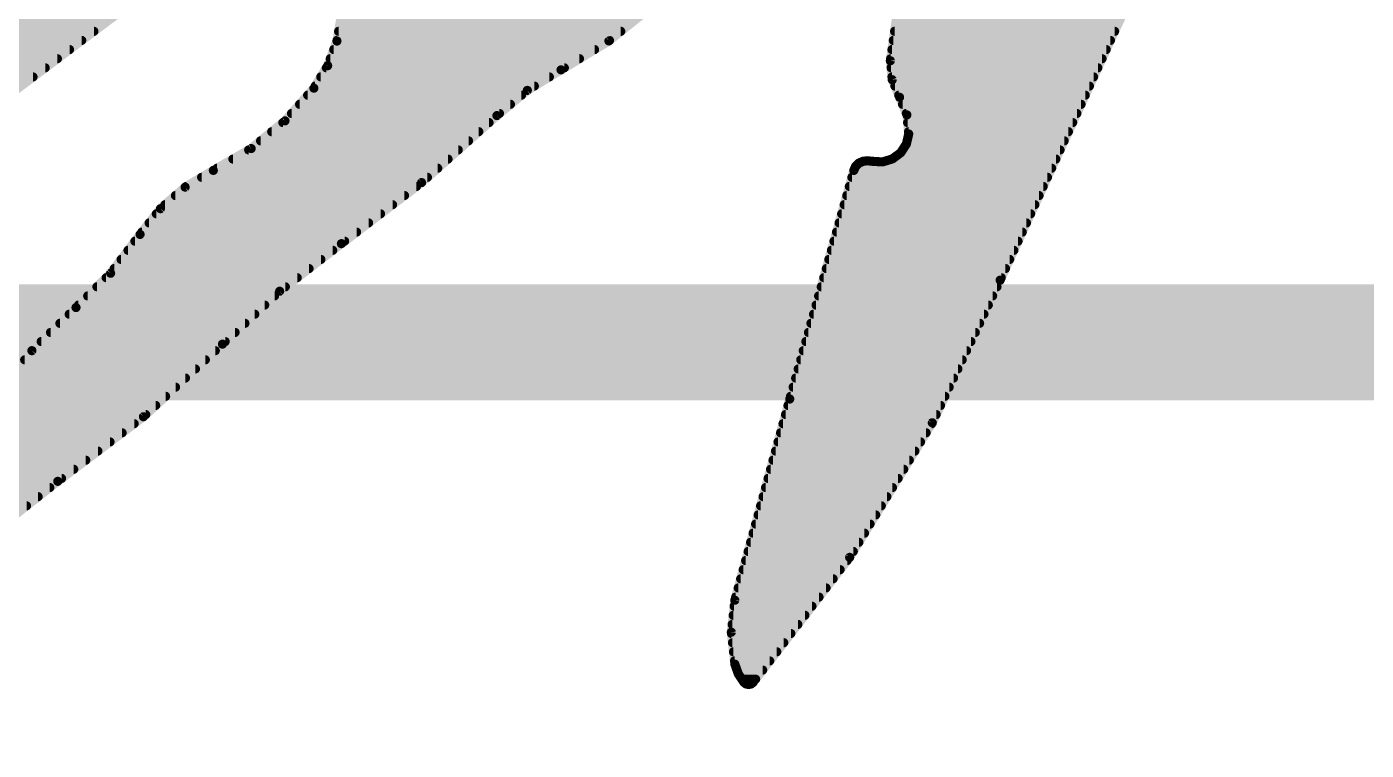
# Model space of a CAD drawing. Extents: x 4 to 288, y -28 to 191.
# Drawn here: x 73.886 to 77.406, y 137.992 to 139.895 of the extents above; entities that cross this region are included whole.
import ezdxf

# ---------------------------------------------------------------- set-up
doc = ezdxf.new("R2010")
doc.units = 0
doc.header["$MEASUREMENT"] = 0
for name, color, linetype in [('16', 175, 'CONTINUOUS'), ('20', 7, 'CONTINUOUS'), ('21', 2, 'CONTINUOUS')]:
    doc.layers.add(name, color=color, linetype=linetype)

msp = doc.modelspace()

# ---------------------------------------------------------------- linework, layer by layer
at = {"layer": '16', "const_width": 0.3048}
msp.add_lwpolyline([(69.85, 139.065), (85.725, 139.065)], dxfattribs=at)
at = {"layer": '20', "const_width": 0.0254}
msp.add_lwpolyline([(71.1264, 186.0347, 2.9429), (202.1142, 186.0347)], format="xyb", dxfattribs=at)
at = {"layer": '21', "const_width": 0.024}
for points in [[(76.8528, 140.1185), (76.4438, 139.2287)], [(74.1834, 139.9742), (73.7024, 139.6133)], [(75.53, 139.9502), (75.4155, 139.8578)], [(76.1552, 139.8058), (76.1795, 139.9742)], [(74.7007, 139.8576), (74.7125, 139.9259)], [(74.062, 139.8831), (73.1427, 139.8831)], [(74.094, 139.9071), (73.1662, 139.9071)], [(75.4468, 139.8831), (74.7051, 139.8831)], [(75.4766, 139.9071), (74.7092, 139.9071)], [(76.7446, 139.8831), (76.1663, 139.8831)], [(76.7556, 139.9071), (76.1698, 139.9071)], [(74.03, 139.8591), (73.124, 139.8591)], [(74.6763, 139.7927), (74.7007, 139.8576)], [(75.4171, 139.8591), (74.701, 139.8591)], [(75.4155, 139.8578), (75.2897, 139.7818)], [(76.7335, 139.8591), (76.1629, 139.8591)], [(73.966, 139.8111), (73.0886, 139.8111)], [(73.998, 139.8351), (73.1052, 139.8351)], [(75.3382, 139.8111), (74.6832, 139.8111)], [(75.3779, 139.8351), (74.6923, 139.8351)], [(76.7115, 139.8111), (76.1559, 139.8111)], [(76.7225, 139.8351), (76.1594, 139.8351)], [(73.934, 139.7871), (73.0724, 139.7871)], [(74.6402, 139.7337), (74.6763, 139.7927)], [(75.2985, 139.7871), (74.6729, 139.7871)], [(75.2897, 139.7818), (75.2011, 139.7278)], [(76.1602, 139.7559), (76.1552, 139.8058)], [(76.7005, 139.7871), (76.1571, 139.7871)], [(73.902, 139.7631), (73.0563, 139.7631)], [(75.2196, 139.7391), (74.6435, 139.7391)], [(75.259, 139.7631), (74.6582, 139.7631)], [(76.6894, 139.7631), (76.1595, 139.7631)], [(76.1795, 139.7097), (76.1602, 139.7559)], [(76.6784, 139.7391), (76.1672, 139.7391)], [(74.5642, 139.6476), (74.6402, 139.7337)], [(75.1858, 139.7151), (74.6238, 139.7151)], [(75.2011, 139.7278), (75.1213, 139.6616)], [(76.6674, 139.7151), (76.1772, 139.7151)], [(76.1987, 139.6632), (76.1795, 139.7097)], [(75.1568, 139.6911), (74.6026, 139.6911)], [(76.6563, 139.6911), (76.1872, 139.6911)], [(74.4753, 139.5748), (74.5642, 139.6476)], [(75.1005, 139.6431), (74.5587, 139.6431)], [(75.1279, 139.6671), (74.5814, 139.6671)], [(75.1213, 139.6616), (74.9233, 139.4853)], [(76.6453, 139.6671), (76.1971, 139.6671)], [(76.2035, 139.6133), (76.1987, 139.6632)], [(76.6343, 139.6431), (76.2006, 139.6431)], [(75.0735, 139.6191), (74.5293, 139.6191)], [(76.1973, 139.5867), (76.2035, 139.6133)], [(76.6232, 139.6191), (76.2029, 139.6191)], [(74.3759, 139.5173), (74.4753, 139.5748)], [(75.0196, 139.5711), (74.4688, 139.5711)], [(75.0466, 139.5951), (74.5, 139.5951)], [(76.1606, 139.5475), (76.1824, 139.5638)], [(76.1824, 139.5638), (76.1973, 139.5867)], [(76.6012, 139.5711), (76.1871, 139.5711)], [(76.6122, 139.5951), (76.1993, 139.5951)], [(74.9927, 139.5471), (74.4274, 139.5471)], [(76.0592, 139.5173), (76.064, 139.5281)], [(76.064, 139.5281), (76.0725, 139.5365)], [(76.0725, 139.5365), (76.0834, 139.5413)], [(76.0834, 139.5413), (76.0953, 139.5426)], [(76.0953, 139.5426), (76.1072, 139.5413)], [(76.1072, 139.5413), (76.1344, 139.5396)], [(76.1344, 139.5396), (76.1606, 139.5475)], [(76.5901, 139.5471), (76.1591, 139.5471)], [(74.3017, 139.4733), (74.3759, 139.5173)], [(74.9387, 139.4991), (74.3452, 139.4991)], [(74.9657, 139.5231), (74.3859, 139.5231)], [(75.8909, 138.9161), (76.0592, 139.5173)], [(76.5681, 139.4991), (76.0541, 139.4991)], [(76.5791, 139.5231), (76.0618, 139.5231)], [(74.2368, 139.4166), (74.3017, 139.4733)], [(74.9098, 139.4751), (74.3047, 139.4751)], [(74.9233, 139.4853), (74.7125, 139.3247)], [(76.557, 139.4751), (76.0474, 139.4751)], [(74.8469, 139.4271), (74.2488, 139.4271)], [(74.8783, 139.4511), (74.2763, 139.4511)], [(76.535, 139.4271), (76.0339, 139.4271)], [(76.546, 139.4511), (76.0406, 139.4511)], [(74.1834, 139.349), (74.2368, 139.4166)], [(74.8154, 139.4031), (74.2261, 139.4031)], [(76.5239, 139.4031), (76.0272, 139.4031)], [(74.7524, 139.3551), (74.1882, 139.3551)], [(74.7839, 139.3791), (74.2072, 139.3791)], [(76.5019, 139.3551), (76.0138, 139.3551)], [(76.5129, 139.3791), (76.0205, 139.3791)], [(74.106, 139.2468), (74.1834, 139.349)], [(74.7209, 139.3311), (74.1698, 139.3311)], [(74.7125, 139.3247), (74.5503, 139.1995)], [(76.4908, 139.3311), (76.0071, 139.3311)], [(74.6586, 139.2831), (74.1335, 139.2831)], [(74.6897, 139.3071), (74.1517, 139.3071)], [(76.4688, 139.2831), (75.9936, 139.2831)], [(76.4798, 139.3071), (76.0003, 139.3071)], [(74.015, 139.1566), (74.106, 139.2468)], [(74.6275, 139.2591), (74.1153, 139.2591)], [(76.4578, 139.2591), (75.9869, 139.2591)], [(74.5652, 139.2111), (74.07, 139.2111)], [(74.5964, 139.2351), (74.0942, 139.2351)], [(76.4354, 139.2111), (75.9735, 139.2111)], [(76.4467, 139.2351), (75.9802, 139.2351)], [(76.4438, 139.2287), (76.2654, 138.8535)], [(74.5368, 139.1871), (74.0457, 139.1871)], [(74.5503, 139.1995), (74.3999, 139.0604)], [(76.424, 139.1871), (75.9667, 139.1871)], [(73.8992, 139.0432), (74.015, 139.1566)], [(74.5109, 139.1631), (74.0215, 139.1631)], [(76.4126, 139.1631), (75.96, 139.1631)], [(74.459, 139.1151), (73.9726, 139.1151)], [(74.4849, 139.1391), (73.9971, 139.1391)], [(76.3898, 139.1151), (75.9466, 139.1151)], [(76.4012, 139.1391), (75.9533, 139.1391)], [(74.4331, 139.0911), (73.948, 139.0911)], [(76.3784, 139.0911), (75.9399, 139.0911)], [(73.7987, 138.9161), (73.8992, 139.0432)], [(74.3811, 139.0431), (73.899, 139.0431)], [(74.4071, 139.0671), (73.9235, 139.0671)], [(74.3999, 139.0604), (74.1922, 138.8694)], [(76.3555, 139.0431), (75.9264, 139.0431)], [(76.367, 139.0671), (75.9331, 139.0671)], [(74.355, 139.0191), (73.8801, 139.0191)], [(76.3441, 139.0191), (75.9197, 139.0191)], [(74.3027, 138.9711), (73.8421, 138.9711)], [(74.3289, 138.9951), (73.8611, 138.9951)], [(76.3213, 138.9711), (75.9063, 138.9711)], [(76.3327, 138.9951), (75.913, 138.9951)], [(74.2766, 138.9471), (73.8232, 138.9471)], [(76.3099, 138.9471), (75.8996, 138.9471)], [(74.2244, 138.8991), (73.784, 138.8991)], [(74.2505, 138.9231), (73.8042, 138.9231)], [(75.7465, 138.3869), (75.8909, 138.9161)], [(76.2871, 138.8991), (75.8862, 138.8991)], [(76.2985, 138.9231), (75.8928, 138.9231)], [(74.1983, 138.8751), (73.7584, 138.8751)], [(74.1922, 138.8694), (73.967, 138.6995)], [(76.2757, 138.8751), (75.8797, 138.8751)], [(74.1361, 138.8271), (73.665, 138.8271)], [(74.1679, 138.8511), (73.7181, 138.8511)], [(76.2492, 138.8271), (75.8666, 138.8271)], [(76.2639, 138.8511), (75.8731, 138.8511)], [(76.2654, 138.8535), (76.0482, 138.4995)], [(74.1043, 138.8031), (73.6231, 138.8031)], [(76.2345, 138.8031), (75.86, 138.8031)], [(74.0407, 138.7551), (73.5669, 138.7551)], [(74.0725, 138.7791), (73.5895, 138.7791)], [(76.205, 138.7551), (75.8469, 138.7551)], [(76.2197, 138.7791), (75.8535, 138.7791)], [(74.0089, 138.7311), (73.5445, 138.7311)], [(76.1903, 138.7311), (75.8404, 138.7311)], [(73.9461, 138.6831), (73.5148, 138.6831)], [(73.9771, 138.7071), (73.5296, 138.7071)], [(73.967, 138.6995), (73.6303, 138.4352)], [(76.1608, 138.6831), (75.8273, 138.6831)], [(76.1756, 138.7071), (75.8338, 138.7071)], [(73.9155, 138.6591), (73.5006, 138.6591)], [(76.1461, 138.6591), (75.8208, 138.6591)], [(73.8849, 138.6351), (73.4868, 138.6351)], [(76.1314, 138.6351), (75.8142, 138.6351)], [(76.1019, 138.5871), (75.8011, 138.5871)], [(76.1167, 138.6111), (75.8077, 138.6111)], [(76.0872, 138.5631), (75.7946, 138.5631)], [(76.0578, 138.5151), (75.7815, 138.5151)], [(76.0725, 138.5391), (75.788, 138.5391)], [(76.0417, 138.4911), (75.7749, 138.4911)], [(76.0482, 138.4995), (75.7946, 138.1706)], [(76.0047, 138.4431), (75.7618, 138.4431)], [(76.0232, 138.4671), (75.7684, 138.4671)], [(75.9862, 138.4191), (75.7553, 138.4191)], [(75.7372, 138.3028), (75.7465, 138.3869)], [(75.9492, 138.3711), (75.7447, 138.3711)], [(75.9677, 138.3951), (75.7487, 138.3951)], [(75.9307, 138.3471), (75.7421, 138.3471)], [(75.7465, 138.2187), (75.7372, 138.3028)], [(75.8937, 138.2991), (75.7376, 138.2991)], [(75.9122, 138.3231), (75.7395, 138.3231)], [(75.8752, 138.2751), (75.7403, 138.2751)], [(75.8567, 138.2511), (75.7429, 138.2511)], [(75.8381, 138.2271), (75.7456, 138.2271)], [(75.7556, 138.1931), (75.7465, 138.2187)], [(75.8196, 138.2031), (75.752, 138.2031)], [(75.7706, 138.1706), (75.7556, 138.1931)], [(75.8011, 138.1791), (75.7649, 138.1791)], [(75.776, 138.1665), (75.7706, 138.1706)], [(75.7826, 138.165), (75.776, 138.1665)], [(75.7892, 138.1665), (75.7826, 138.165)], [(75.7946, 138.1706), (75.7892, 138.1665)]]:
    msp.add_lwpolyline(points, dxfattribs=at)
at = {"layer": '21', "const_width": 0.012}
for points in [[(74.062, 139.8771, 1), (74.062, 139.8891)], [(74.7051, 139.8891, 1), (74.7051, 139.8771)], [(75.4468, 139.8771, 1), (75.4468, 139.8891)], [(76.1663, 139.8891, 1), (76.1663, 139.8771)], [(76.7446, 139.8771, 1), (76.7446, 139.8891)], [(74.03, 139.8531, 1), (74.03, 139.8651)], [(74.6948, 139.8586, 1), (74.7067, 139.8566)], [(74.701, 139.8651, 1), (74.701, 139.8531)], [(74.7064, 139.8555, 1), (74.6951, 139.8597)], [(75.4118, 139.8625, 1), (75.4193, 139.8531)], [(75.4186, 139.8527, 1), (75.4124, 139.8629)], [(75.4171, 139.8531, 1), (75.4171, 139.8651)], [(76.1629, 139.8651, 1), (76.1629, 139.8531)], [(76.7335, 139.8531, 1), (76.7335, 139.8651)], [(73.966, 139.8051, 1), (73.966, 139.8171)], [(73.998, 139.8291, 1), (73.998, 139.8411)], [(74.6832, 139.8171, 1), (74.6832, 139.8051)], [(74.6923, 139.8411, 1), (74.6923, 139.8291)], [(75.3382, 139.8051, 1), (75.3382, 139.8171)], [(75.3779, 139.8291, 1), (75.3779, 139.8411)], [(76.1559, 139.8171, 1), (76.1559, 139.8051)], [(76.1594, 139.8411, 1), (76.1594, 139.8291)], [(76.7115, 139.8051, 1), (76.7115, 139.8171)], [(76.7225, 139.8291, 1), (76.7225, 139.8411)], [(73.934, 139.7811, 1), (73.934, 139.7931)], [(74.6729, 139.7931, 1), (74.6729, 139.7811)], [(74.6707, 139.7948, 1), (74.682, 139.7906)], [(74.6815, 139.7896, 1), (74.6712, 139.7959)], [(75.2866, 139.7869, 1), (75.2928, 139.7766)], [(75.2928, 139.7766, 1), (75.2866, 139.7869)], [(75.2985, 139.7811, 1), (75.2985, 139.7931)], [(76.1492, 139.8066, 1), (76.1611, 139.8049)], [(76.1611, 139.8064, 1), (76.1492, 139.8052)], [(76.1571, 139.7931, 1), (76.1571, 139.7811)], [(76.7005, 139.7811, 1), (76.7005, 139.7931)], [(73.902, 139.7571, 1), (73.902, 139.7691)], [(74.6435, 139.7451, 1), (74.6435, 139.7331)], [(74.6582, 139.7691, 1), (74.6582, 139.7571)], [(75.2196, 139.7331, 1), (75.2196, 139.7451)], [(75.259, 139.7571, 1), (75.259, 139.7691)], [(76.1595, 139.7691, 1), (76.1595, 139.7571)], [(76.1657, 139.7582, 1), (76.1547, 139.7536)], [(76.1542, 139.7553, 1), (76.1662, 139.7565)], [(76.1672, 139.7451, 1), (76.1672, 139.7331)], [(76.6784, 139.7331, 1), (76.6784, 139.7451)], [(76.6894, 139.7571, 1), (76.6894, 139.7691)], [(74.6238, 139.7211, 1), (74.6238, 139.7091)], [(74.6351, 139.7368, 1), (74.6453, 139.7305)], [(74.6447, 139.7297, 1), (74.6357, 139.7376)], [(75.1858, 139.7091, 1), (75.1858, 139.7211)], [(75.198, 139.7329, 1), (75.2042, 139.7226)], [(75.2049, 139.7232, 1), (75.1973, 139.7324)], [(76.1772, 139.7211, 1), (76.1772, 139.7091)], [(76.185, 139.7119, 1), (76.1739, 139.7074)], [(76.1739, 139.7073, 1), (76.185, 139.712)], [(76.6674, 139.7091, 1), (76.6674, 139.7211)], [(74.6026, 139.6971, 1), (74.6026, 139.6851)], [(75.1568, 139.6851, 1), (75.1568, 139.6971)], [(76.1872, 139.6971, 1), (76.1872, 139.6851)], [(76.6563, 139.6851, 1), (76.6563, 139.6971)], [(74.5587, 139.6491, 1), (74.5587, 139.6371)], [(74.5597, 139.6515, 1), (74.5687, 139.6436)], [(74.568, 139.6429, 1), (74.5604, 139.6522)], [(74.5814, 139.6731, 1), (74.5814, 139.6611)], [(75.1005, 139.6371, 1), (75.1005, 139.6491)], [(75.1174, 139.6662, 1), (75.1251, 139.6569)], [(75.1253, 139.6571, 1), (75.1173, 139.666)], [(75.1279, 139.6611, 1), (75.1279, 139.6731)], [(76.1971, 139.6731, 1), (76.1971, 139.6611)], [(76.2046, 139.6638, 1), (76.1927, 139.6627)], [(76.1931, 139.661, 1), (76.2042, 139.6655)], [(76.2006, 139.6491, 1), (76.2006, 139.6371)], [(76.6343, 139.6371, 1), (76.6343, 139.6491)], [(76.6453, 139.6611, 1), (76.6453, 139.6731)], [(74.5293, 139.6251, 1), (74.5293, 139.6131)], [(75.0735, 139.6131, 1), (75.0735, 139.6251)], [(76.2029, 139.6251, 1), (76.2029, 139.6131)], [(76.1975, 139.6127, 1), (76.2095, 139.6138)], [(76.2093, 139.6119, 1), (76.1976, 139.6146)], [(76.6232, 139.6131, 1), (76.6232, 139.6251)], [(74.4688, 139.5771, 1), (74.4688, 139.5651)], [(74.4715, 139.5794, 1), (74.4791, 139.5701)], [(74.4783, 139.5696, 1), (74.4723, 139.58)], [(74.5, 139.6011, 1), (74.5, 139.5891)], [(75.0196, 139.5651, 1), (75.0196, 139.5771)], [(75.0466, 139.5891, 1), (75.0466, 139.6011)], [(76.186, 139.559, 1), (76.1788, 139.5686)], [(76.1871, 139.5771, 1), (76.1871, 139.5651)], [(76.1915, 139.588, 1), (76.2032, 139.5853)], [(76.2023, 139.5834, 1), (76.1923, 139.59)], [(76.1993, 139.6011, 1), (76.1993, 139.5891)], [(76.6012, 139.5651, 1), (76.6012, 139.5771)], [(76.6122, 139.5891, 1), (76.6122, 139.6011)], [(74.4274, 139.5531, 1), (74.4274, 139.5411)], [(74.9927, 139.5411, 1), (74.9927, 139.5531)], [(76.0695, 139.5257, 1), (76.0586, 139.5306)], [(76.0701, 139.542, 1), (76.0749, 139.531)], [(76.0767, 139.5322, 1), (76.0683, 139.5407)], [(76.0827, 139.5472, 1), (76.0841, 139.5353)], [(76.0858, 139.5358, 1), (76.081, 139.5467)], [(76.096, 139.5486, 1), (76.0946, 139.5367)], [(76.096, 139.5367, 1), (76.0946, 139.5486)], [(76.1075, 139.5472, 1), (76.1068, 139.5353)], [(76.1065, 139.5353, 1), (76.1079, 139.5472)], [(76.1327, 139.5454, 1), (76.1361, 139.5339)], [(76.1341, 139.5337, 1), (76.1348, 139.5456)], [(76.1591, 139.5531, 1), (76.1591, 139.5411)], [(76.157, 139.5523, 1), (76.1641, 139.5427)], [(76.1623, 139.5417, 1), (76.1588, 139.5532)], [(76.1774, 139.5671, 1), (76.1874, 139.5605)], [(76.5901, 139.5411, 1), (76.5901, 139.5531)], [(74.3452, 139.5051, 1), (74.3452, 139.4931)], [(74.3729, 139.5224, 1), (74.3789, 139.5121)], [(74.3789, 139.5121, 1), (74.3728, 139.5224)], [(74.3859, 139.5291, 1), (74.3859, 139.5171)], [(74.9387, 139.4931, 1), (74.9387, 139.5051)], [(74.9657, 139.5171, 1), (74.9657, 139.5291)], [(76.0541, 139.5051, 1), (76.0541, 139.4931)], [(76.0537, 139.5197, 1), (76.0647, 139.5148)], [(76.065, 139.5156, 1), (76.0534, 139.5189)], [(76.0618, 139.5291, 1), (76.0618, 139.5171)], [(76.0598, 139.5324, 1), (76.0683, 139.5238)], [(76.5681, 139.4931, 1), (76.5681, 139.5051)], [(76.5791, 139.5171, 1), (76.5791, 139.5291)], [(74.2987, 139.4785, 1), (74.3048, 139.4682)], [(74.3057, 139.4688, 1), (74.2978, 139.4778)], [(74.3047, 139.4811, 1), (74.3047, 139.4691)], [(74.9098, 139.4691, 1), (74.9098, 139.4811)], [(74.9193, 139.4898, 1), (74.9273, 139.4808)], [(74.9269, 139.4805, 1), (74.9197, 139.4901)], [(76.0474, 139.4811, 1), (76.0474, 139.4691)], [(76.557, 139.4691, 1), (76.557, 139.4811)], [(74.2488, 139.4331, 1), (74.2488, 139.4211)], [(74.2763, 139.4571, 1), (74.2763, 139.4451)], [(74.8469, 139.4211, 1), (74.8469, 139.4331)], [(74.8783, 139.4451, 1), (74.8783, 139.4571)], [(76.0339, 139.4331, 1), (76.0339, 139.4211)], [(76.0406, 139.4571, 1), (76.0406, 139.4451)], [(76.535, 139.4211, 1), (76.535, 139.4331)], [(76.546, 139.4451, 1), (76.546, 139.4571)], [(74.2261, 139.4091, 1), (74.2261, 139.3971)], [(74.2329, 139.4211, 1), (74.2408, 139.4121)], [(74.2415, 139.4129, 1), (74.2321, 139.4203)], [(74.8154, 139.3971, 1), (74.8154, 139.4091)], [(76.0272, 139.4091, 1), (76.0272, 139.3971)], [(76.5239, 139.3971, 1), (76.5239, 139.4091)], [(74.1882, 139.3611, 1), (74.1882, 139.3491)], [(74.2072, 139.3851, 1), (74.2072, 139.3731)], [(74.7524, 139.3491, 1), (74.7524, 139.3611)], [(74.7839, 139.3731, 1), (74.7839, 139.3851)], [(76.0138, 139.3611, 1), (76.0138, 139.3491)], [(76.0205, 139.3851, 1), (76.0205, 139.3731)], [(76.5019, 139.3491, 1), (76.5019, 139.3611)], [(76.5129, 139.3731, 1), (76.5129, 139.3851)], [(74.1698, 139.3371, 1), (74.1698, 139.3251)], [(74.1787, 139.3527, 1), (74.1881, 139.3452)], [(74.1882, 139.3453, 1), (74.1786, 139.3526)], [(74.7088, 139.3294, 1), (74.7161, 139.3199)], [(74.7161, 139.3199, 1), (74.7088, 139.3294)], [(74.7209, 139.3251, 1), (74.7209, 139.3371)], [(76.0071, 139.3371, 1), (76.0071, 139.3251)], [(76.4908, 139.3251, 1), (76.4908, 139.3371)], [(74.1335, 139.2891, 1), (74.1335, 139.2771)], [(74.1517, 139.3131, 1), (74.1517, 139.3011)], [(74.6586, 139.2771, 1), (74.6586, 139.2891)], [(74.6897, 139.3011, 1), (74.6897, 139.3131)], [(75.9936, 139.2891, 1), (75.9936, 139.2771)], [(76.0003, 139.3131, 1), (76.0003, 139.3011)], [(76.4688, 139.2771, 1), (76.4688, 139.2891)], [(76.4798, 139.3011, 1), (76.4798, 139.3131)], [(74.1102, 139.2425, 1), (74.1018, 139.251)], [(74.1153, 139.2651, 1), (74.1153, 139.2531)], [(74.6275, 139.2531, 1), (74.6275, 139.2651)], [(75.9869, 139.2651, 1), (75.9869, 139.2531)], [(76.4578, 139.2531, 1), (76.4578, 139.2651)], [(74.07, 139.2171, 1), (74.07, 139.2051)], [(74.0942, 139.2411, 1), (74.0942, 139.2291)], [(74.1012, 139.2504, 1), (74.1108, 139.2432)], [(74.5652, 139.2051, 1), (74.5652, 139.2171)], [(74.5964, 139.2291, 1), (74.5964, 139.2411)], [(75.9735, 139.2171, 1), (75.9735, 139.2051)], [(75.9802, 139.2411, 1), (75.9802, 139.2291)], [(76.4354, 139.2051, 1), (76.4354, 139.2171)], [(76.4383, 139.2312, 1), (76.4492, 139.2261)], [(76.4492, 139.2261, 1), (76.4384, 139.2312)], [(76.4467, 139.2291, 1), (76.4467, 139.2411)], [(74.0457, 139.1931, 1), (74.0457, 139.1811)], [(74.5368, 139.1811, 1), (74.5368, 139.1931)], [(74.5466, 139.2042, 1), (74.5539, 139.1947)], [(74.5543, 139.1951, 1), (74.5462, 139.2039)], [(75.9667, 139.1931, 1), (75.9667, 139.1811)], [(76.424, 139.1811, 1), (76.424, 139.1931)], [(74.0108, 139.1608, 1), (74.0192, 139.1523)], [(74.0192, 139.1523, 1), (74.0108, 139.1608)], [(74.0215, 139.1691, 1), (74.0215, 139.1571)], [(74.5109, 139.1571, 1), (74.5109, 139.1691)], [(75.96, 139.1691, 1), (75.96, 139.1571)], [(76.4126, 139.1571, 1), (76.4126, 139.1691)], [(73.9726, 139.1211, 1), (73.9726, 139.1091)], [(73.9971, 139.1451, 1), (73.9971, 139.1331)], [(74.459, 139.1091, 1), (74.459, 139.1211)], [(74.4849, 139.1331, 1), (74.4849, 139.1451)], [(75.9466, 139.1211, 1), (75.9466, 139.1091)], [(75.9533, 139.1451, 1), (75.9533, 139.1331)], [(76.3898, 139.1091, 1), (76.3898, 139.1211)], [(76.4012, 139.1331, 1), (76.4012, 139.1451)], [(73.948, 139.0971, 1), (73.948, 139.0851)], [(74.4331, 139.0851, 1), (74.4331, 139.0971)], [(75.9399, 139.0971, 1), (75.9399, 139.0851)], [(76.3784, 139.0851, 1), (76.3784, 139.0971)], [(73.899, 139.0491, 1), (73.899, 139.0371)], [(73.895, 139.0475, 1), (73.9034, 139.0389)], [(73.9039, 139.0395, 1), (73.8944, 139.0469)], [(73.9235, 139.0731, 1), (73.9235, 139.0611)], [(74.3811, 139.0371, 1), (74.3811, 139.0491)], [(74.3958, 139.0648, 1), (74.404, 139.0559)], [(74.4039, 139.0559, 1), (74.3958, 139.0648)], [(74.4071, 139.0611, 1), (74.4071, 139.0731)], [(75.9264, 139.0491, 1), (75.9264, 139.0371)], [(75.9331, 139.0731, 1), (75.9331, 139.0611)], [(76.3555, 139.0371, 1), (76.3555, 139.0491)], [(76.367, 139.0611, 1), (76.367, 139.0731)], [(73.8801, 139.0251, 1), (73.8801, 139.0131)], [(74.355, 139.0131, 1), (74.355, 139.0251)], [(75.9197, 139.0251, 1), (75.9197, 139.0131)], [(76.3441, 139.0131, 1), (76.3441, 139.0251)], [(74.3027, 138.9651, 1), (74.3027, 138.9771)], [(74.3289, 138.9891, 1), (74.3289, 139.0011)], [(75.9063, 138.9771, 1), (75.9063, 138.9651)], [(75.913, 139.0011, 1), (75.913, 138.9891)], [(76.3213, 138.9651, 1), (76.3213, 138.9771)], [(76.3327, 138.9891, 1), (76.3327, 139.0011)], [(74.2766, 138.9411, 1), (74.2766, 138.9531)], [(75.8996, 138.9531, 1), (75.8996, 138.9411)], [(76.3099, 138.9411, 1), (76.3099, 138.9531)], [(74.2244, 138.8931, 1), (74.2244, 138.9051)], [(74.2505, 138.9171, 1), (74.2505, 138.9291)], [(75.8862, 138.9051, 1), (75.8862, 138.8931)], [(75.8851, 138.9177, 1), (75.8967, 138.9144)], [(75.8967, 138.9145, 1), (75.8851, 138.9176)], [(75.8928, 138.9291, 1), (75.8928, 138.9171)], [(76.2871, 138.8931, 1), (76.2871, 138.9051)], [(76.2985, 138.9171, 1), (76.2985, 138.9291)], [(74.1881, 138.8738, 1), (74.1962, 138.865)], [(74.1958, 138.8646, 1), (74.1886, 138.8742)], [(74.1983, 138.8691, 1), (74.1983, 138.8811)], [(75.8797, 138.8811, 1), (75.8797, 138.8691)], [(76.2757, 138.8691, 1), (76.2757, 138.8811)], [(74.1361, 138.8211, 1), (74.1361, 138.8331)], [(74.1679, 138.8451, 1), (74.1679, 138.8571)], [(75.8666, 138.8331, 1), (75.8666, 138.8211)], [(75.8731, 138.8571, 1), (75.8731, 138.8451)], [(76.2492, 138.8211, 1), (76.2492, 138.8331)], [(76.26, 138.8561, 1), (76.2709, 138.851)], [(76.2705, 138.8504, 1), (76.2603, 138.8567)], [(76.2639, 138.8451, 1), (76.2639, 138.8571)], [(74.1043, 138.7971, 1), (74.1043, 138.8091)], [(75.86, 138.8091, 1), (75.86, 138.7971)], [(76.2345, 138.7971, 1), (76.2345, 138.8091)], [(74.0407, 138.7491, 1), (74.0407, 138.7611)], [(74.0725, 138.7731, 1), (74.0725, 138.7851)], [(75.8469, 138.7611, 1), (75.8469, 138.7491)], [(75.8535, 138.7851, 1), (75.8535, 138.7731)], [(76.205, 138.7491, 1), (76.205, 138.7611)], [(76.2197, 138.7731, 1), (76.2197, 138.7851)], [(74.0089, 138.7251, 1), (74.0089, 138.7371)], [(75.8404, 138.7371, 1), (75.8404, 138.7251)], [(76.1903, 138.7251, 1), (76.1903, 138.7371)], [(73.9461, 138.6771, 1), (73.9461, 138.6891)], [(73.9634, 138.7042, 1), (73.9706, 138.6947)], [(73.9707, 138.6947, 1), (73.9633, 138.7042)], [(73.9771, 138.7011, 1), (73.9771, 138.7131)], [(75.8273, 138.6891, 1), (75.8273, 138.6771)], [(75.8338, 138.7131, 1), (75.8338, 138.7011)], [(76.1608, 138.6771, 1), (76.1608, 138.6891)], [(76.1756, 138.7011, 1), (76.1756, 138.7131)], [(73.9155, 138.6531, 1), (73.9155, 138.6651)], [(75.8208, 138.6651, 1), (75.8208, 138.6531)], [(76.1461, 138.6531, 1), (76.1461, 138.6651)], [(73.8849, 138.6291, 1), (73.8849, 138.6411)], [(75.8142, 138.6411, 1), (75.8142, 138.6291)], [(76.1314, 138.6291, 1), (76.1314, 138.6411)], [(75.8011, 138.5931, 1), (75.8011, 138.5811)], [(75.8077, 138.6171, 1), (75.8077, 138.6051)], [(76.1019, 138.5811, 1), (76.1019, 138.5931)], [(76.1167, 138.6051, 1), (76.1167, 138.6171)], [(75.7946, 138.5691, 1), (75.7946, 138.5571)], [(76.0872, 138.5571, 1), (76.0872, 138.5691)], [(75.7815, 138.5211, 1), (75.7815, 138.5091)], [(75.788, 138.5451, 1), (75.788, 138.5331)], [(76.0578, 138.5091, 1), (76.0578, 138.5211)], [(76.0725, 138.5331, 1), (76.0725, 138.5451)], [(75.7749, 138.4971, 1), (75.7749, 138.4851)], [(76.0417, 138.4851, 1), (76.0417, 138.4971)], [(76.0431, 138.5026, 1), (76.0533, 138.4963)], [(76.053, 138.4958, 1), (76.0435, 138.5032)], [(75.7618, 138.4491, 1), (75.7618, 138.4371)], [(75.7684, 138.4731, 1), (75.7684, 138.4611)], [(76.0047, 138.4371, 1), (76.0047, 138.4491)], [(76.0232, 138.4611, 1), (76.0232, 138.4731)], [(75.7553, 138.4251, 1), (75.7553, 138.4131)], [(75.9862, 138.4131, 1), (75.9862, 138.4251)], [(75.7447, 138.3771, 1), (75.7447, 138.3651)], [(75.7524, 138.3862, 1), (75.7405, 138.3875)], [(75.7407, 138.3884, 1), (75.7523, 138.3853)], [(75.7487, 138.4011, 1), (75.7487, 138.3891)], [(75.9492, 138.3651, 1), (75.9492, 138.3771)], [(75.9677, 138.3891, 1), (75.9677, 138.4011)], [(75.7421, 138.3531, 1), (75.7421, 138.3411)], [(75.9307, 138.3411, 1), (75.9307, 138.3531)], [(75.7432, 138.3034, 1), (75.7313, 138.3021)], [(75.7313, 138.3034, 1), (75.7432, 138.3021)], [(75.7376, 138.3051, 1), (75.7376, 138.2931)], [(75.7395, 138.3291, 1), (75.7395, 138.3171)], [(75.8937, 138.2931, 1), (75.8937, 138.3051)], [(75.9122, 138.3171, 1), (75.9122, 138.3291)], [(75.7403, 138.2811, 1), (75.7403, 138.2691)], [(75.8752, 138.2691, 1), (75.8752, 138.2811)], [(75.7429, 138.2571, 1), (75.7429, 138.2451)], [(75.7456, 138.2331, 1), (75.7456, 138.2211)], [(75.8381, 138.2211, 1), (75.8381, 138.2331)], [(75.8567, 138.2451, 1), (75.8567, 138.2571)], [(75.7521, 138.2207, 1), (75.7408, 138.2166)], [(75.7405, 138.218, 1), (75.7524, 138.2193)], [(75.752, 138.2091, 1), (75.752, 138.1971)], [(75.7606, 138.1964, 1), (75.7506, 138.1898)], [(75.7499, 138.1911, 1), (75.7612, 138.1951)], [(75.8196, 138.1971, 1), (75.8196, 138.2091)], [(75.7649, 138.1851, 1), (75.7649, 138.1731)], [(75.7742, 138.1753, 1), (75.767, 138.1658)], [(75.7656, 138.1672, 1), (75.7756, 138.1739)], [(75.7773, 138.1723, 1), (75.7747, 138.1606)], [(75.7724, 138.1617, 1), (75.7796, 138.1713)], [(75.7813, 138.1709, 1), (75.7839, 138.1592)], [(75.7813, 138.1592, 1), (75.7839, 138.1709)], [(75.7856, 138.1713, 1), (75.7928, 138.1617)], [(75.7905, 138.1606, 1), (75.7879, 138.1723)], [(75.7898, 138.1742, 1), (75.7993, 138.1669)], [(75.7982, 138.1658, 1), (75.791, 138.1753)], [(75.8011, 138.1731, 1), (75.8011, 138.1851)]]:
    msp.add_lwpolyline(points, format="xyb", dxfattribs=at)

doc.saveas('drawing.dxf')
